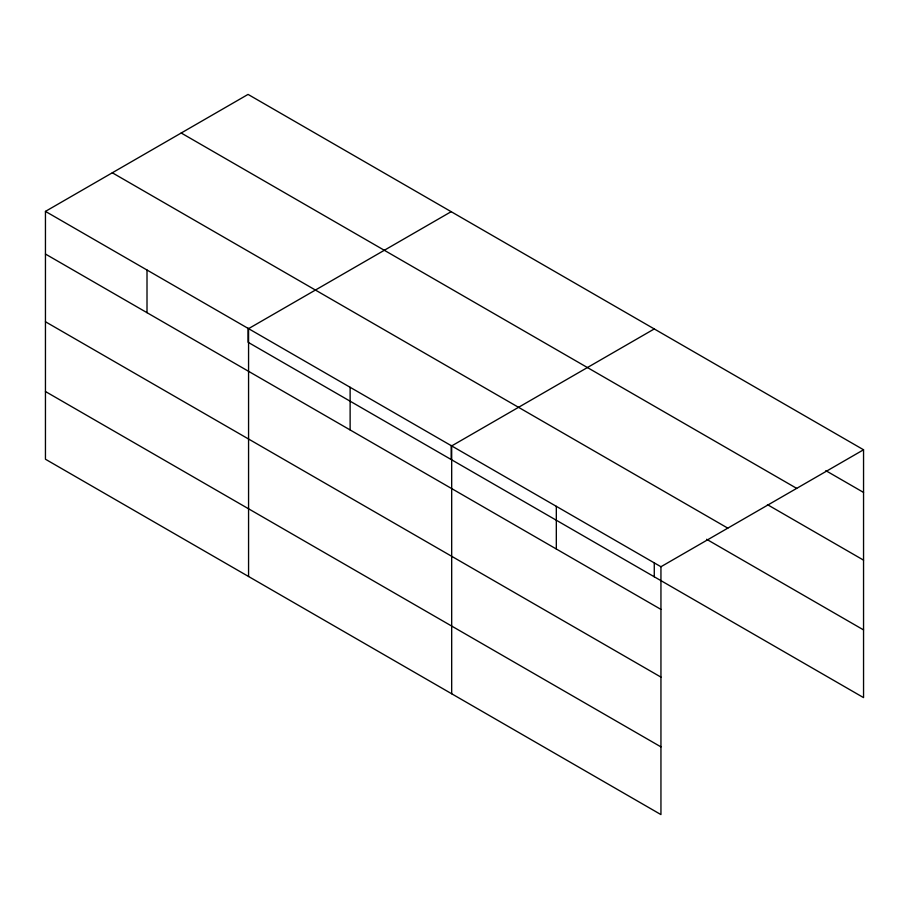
<?xml version="1.0" encoding="UTF-8"?>
<svg xmlns="http://www.w3.org/2000/svg" width="909" height="909" viewBox="0 0 909 909"><rect width="100%" height="100%" fill="white"/><g stroke="black" fill="none" stroke-linecap="round" stroke-linejoin="round"><path stroke-width="1.36" d="M45.45 211.388L660.945 566.739L660.945 814.589L45.45 459.227L45.45 211.388L248.055 94.411L863.55 449.773L863.55 697.612L248.055 342.261L248.055 328.149M451.171 211.683L248.566 328.649L248.566 576.499M654.275 328.944L451.682 445.921L451.682 693.772M660.945 566.739L863.55 449.773M825.838 470.657L863.55 492.428M181.198 133.009L796.693 488.372M767.435 504.643L863.55 560.137M112.307 172.778L727.802 528.14M706.6 539.287L863.55 629.903M45.45 254.043L660.945 609.405M45.45 321.752L660.945 677.114M45.45 391.518L660.945 746.88M654.275 562.694L654.275 576.795M556.319 506.324L556.319 548.991M451.171 445.421L451.171 459.534M350.124 387.279L350.124 429.946M147.008 270.018L147.008 312.673"/></g></svg>
